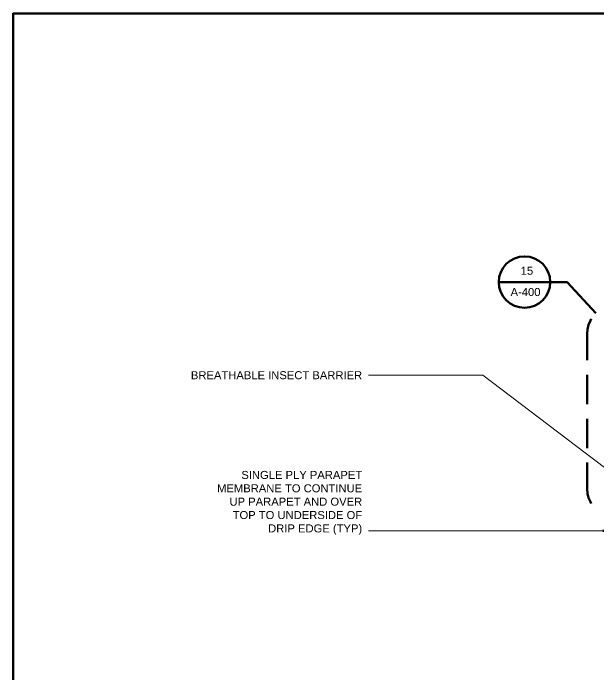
# Model space of a CAD drawing. Extents: x 3 to 185, y 0 to 385.
# Drawn here: x 3.2 to 83, y 277.9 to 368.2 of the extents above; entities that cross this region are included whole.
import ezdxf

# ---------------------------------------------------------------- set-up
doc = ezdxf.new("R2010")
doc.units = 0
doc.header["$MEASUREMENT"] = 0
for name, color, linetype, lineweight in [('Dt-Iden', 3, 'Continuous', 20), ('Dt-Line 5', 54, 'Continuous', 50), ('Dt-Text', 121, 'Continuous', 20)]:
    doc.layers.add(name, color=color, linetype=linetype, lineweight=lineweight)
doc.styles.get("Standard").update_dxf_attribs({"font": 'Arial.ttf'})
doc.dimstyles.new('1 Inch', dxfattribs={"dimtxt": 1.09375, "dimasz": 1.125, "dimexe": 1.125, "dimexo": 0.5625, "dimgap": 0.84375, "dimtad": 1, "dimdec": 4, "dimzin": 3, "dimdsep": 46, "dimlunit": 4, "dimtxsty": 'Standard', "dimblk": 'ARCHTICK', "dimcen": 0.5625, "dimdle": 1.125, "dimclrd": 253, "dimclre": 253, "dimclrt": 256, "dimadec": 0, "dimazin": 0, "dimtfac": 0.6, "dimtdec": 4, "dimtix": 1, "dimtmove": 2, "dimatfit": 0, "dimfxl": 1, "dimfrac": 1, "dimtolj": 1, "dimtzin": 0, "dimlwd": 9, "dimlwe": 9, "dimarcsym": 0})

# ---------------------------------------------------------------- blocks, each defined once
blk = doc.blocks.new('_ArchTick')
at = {"color": 0, "linetype": 'ByBlock', "const_width": 0.15}
blk.add_lwpolyline([(-0.5, -0.5), (0.5, 0.5)], dxfattribs=at)

msp = doc.modelspace()

# ---------------------------------------------------------------- linework, layer by layer
at = {"layer": 'Dt-Iden', "linetype": 'Continuous', "lineweight": 211}
for p, q in [((81.415, 314.85333), (81.415, 318.85333)), ((81.415, 308.85333), (81.415, 312.85333))]:
    msp.add_line(p, q, dxfattribs=at)
for points in [[(82.58833, 327.25333), (78.695, 331.46667), (69.38833, 331.46667)], [(81.975, 326.45333), (81.84167, 326.24), (81.60167, 325.65333), (81.46833, 325.04), (81.415, 324.42667), (81.415, 320.85333)], [(81.975, 301.28), (81.84167, 301.49333), (81.60167, 302.05336), (81.46833, 302.66667), (81.415, 303.30667), (81.415, 306.85333)]]:
    msp.add_lwpolyline(points, dxfattribs=at)
msp.add_circle((72.86833, 331.48), 3.50667, dxfattribs=at)
at = {"layer": 'Dt-Line 5', "linetype": 'Continuous', "lineweight": 211}
msp.add_line((165.70833, 368.13333), (3.175, 368.13333), dxfattribs=at)
for points in [[(3.175, 368.16), (3.175, 368.16), (3.175, 0), (165.68166, 0)], [(165.70833, 368.13333), (165.68166, 0), (3.175, 0), (3.175, 368.16)]]:
    msp.add_lwpolyline(points, dxfattribs=at)

# ---------------------------------------------------------------- texts
at = {"layer": 'Dt-Text', "char_height": 1.09375}
for s, insert, attachment_point in [('\\A1;15', (72.34399, 333.58074), 1), ('\\A1;A-400', (70.96809, 330.67765), 1), ('\\A1;BREATHABLE INSECT BARRIER', (50.7386, 318.22132), 9), ('\\A1;SINGLE PLY PARAPET\\PMEMBRANE TO CONTINUE\\PUP PARAPET AND OVER\\PTOP TO UNDERSIDE OF\\PDRIP EDGE (TYP)', (50.7386, 297.01031), 9)]:
    msp.add_mtext(s, dxfattribs=dict(at, insert=insert, attachment_point=attachment_point))

# ---------------------------------------------------------------- leaders
at = {"layer": 'Dt-Text', "annotation_type": 0, "has_hookline": 1, "hookline_direction": 1}
for points, text_width in [([(91.38833, 300.41333), (67.19744, 318.76819), (51.58235, 318.76819)], 22.99412), ([(84.64205, 297.55719), (51.58235, 297.55719)], 19.45771)]:
    msp.add_leader(points, dimstyle='1 Inch', override={"dimgap": 0.84375, "dimtad": 0}, dxfattribs=dict(at, text_width=text_width))

doc.saveas('drawing.dxf')
